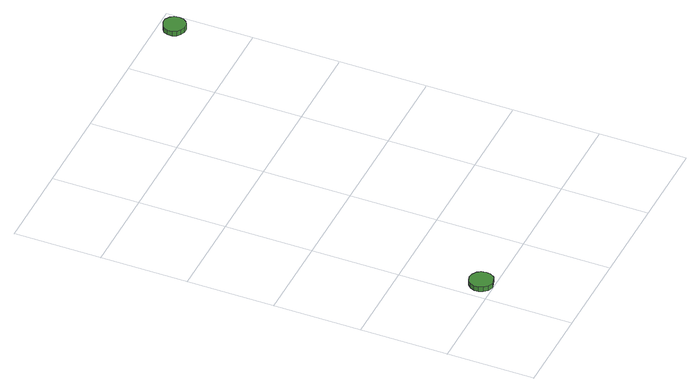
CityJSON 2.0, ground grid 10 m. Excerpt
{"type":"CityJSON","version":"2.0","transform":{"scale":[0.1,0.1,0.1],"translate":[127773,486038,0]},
"CityObjects":{
"tree1":{"type":"SolitaryVegetationObject","attributes":{"function":"something"},"geometry":[{"type":"MultiSurface","lod":"1","boundaries":[[[0,1,2,3,4,5,6,7,8,9,10,11,12,13,14]],[[15,16,17,18,19,20,21,22,23,24,25,26,27,28,29]],[[0,29,28,1]],[[1,28,27,2]],[[2,27,26,3]],[[3,26,25,4]],[[4,25,24,5]],[[5,24,23,6]],[[6,23,22,7]],[[7,22,21,8]],[[8,21,20,9]],[[9,20,19,10]],[[10,19,18,11]],[[11,18,17,12]],[[12,17,16,13]],[[13,16,15,14]],[[14,15,29,0]]]}]},
"tree2":{"type":"SolitaryVegetationObject","attributes":{"function":"something"},"geometry":[{"type":"MultiSurface","lod":"1","boundaries":[[[30,31,32,33,34,35,36,37,38,39,40,41,42,43,44]],[[45,46,47,48,49,50,51,52,53,54,55,56,57,58,59]],[[30,59,58,31]],[[31,58,57,32]],[[32,57,56,33]],[[33,56,55,34]],[[34,55,54,35]],[[35,54,53,36]],[[36,53,52,37]],[[37,52,51,38]],[[38,51,50,39]],[[39,50,49,40]],[[40,49,48,41]],[[41,48,47,42]],[[42,47,46,43]],[[43,46,45,44]],[[44,45,59,30]]]}]}
},
"vertices":[
[35,14,8],[34,20,8],[31,24,8],[26,27,8],[20,28,8],[15,26,8],[11,22,8],[9,17,8],[9,12,8],[11,7,8],[15,3,8],[20,1,8],[26,2,8],[31,4,8],[34,9,8],[34,9,2],[31,4,2],[26,2,2],[20,1,2],[15,3,2],[11,7,2],[9,12,2],[9,17,2],[11,22,2],[15,26,2],[20,28,2],[26,27,2],[31,24,2],[34,20,2],[35,14,2],
[294,482,8],[293,488,8],[290,492,8],[285,495,8],[280,495,8],[275,493,8],[271,490,8],[269,485,8],[269,480,8],[271,475,8],[275,472,8],[280,470,8],[285,470,8],[290,473,8],[293,477,8],[293,477,2],[290,473,2],[285,470,2],[280,470,2],[275,472,2],[271,475,2],[269,480,2],[269,485,2],[271,490,2],[275,493,2],[280,495,2],[285,495,2],[290,492,2],[293,488,2],[294,482,2]
]}
